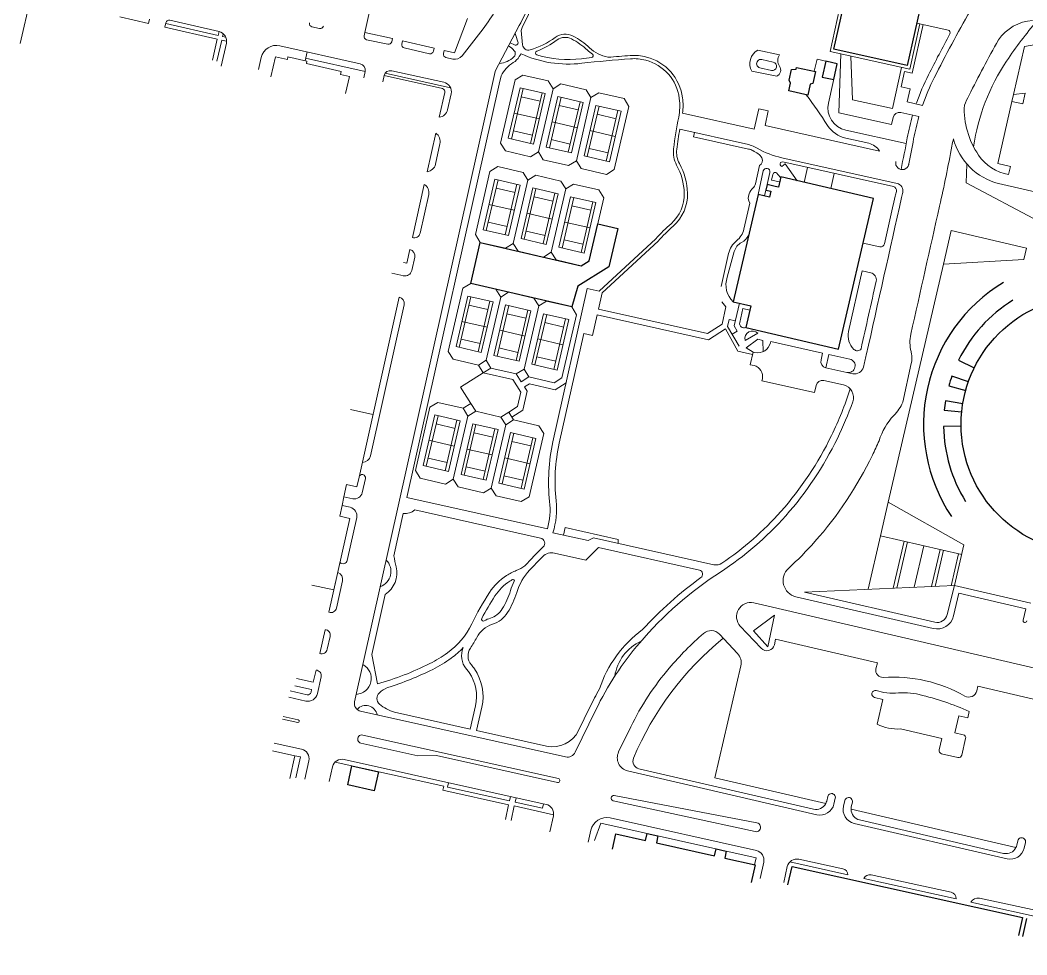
# Model space of a CAD drawing. Header units: feet. Extents: x 2817291 to 2825191, y 230718 to 237492.
# Drawn here: x 2819801 to 2821361, y 230814 to 232262 of the extents above; entities that cross this region are included whole.
import ezdxf

# ---------------------------------------------------------------- set-up
doc = ezdxf.new("R2010")
doc.units = ezdxf.units.FT
doc.layers.add('63', color=7, linetype='Continuous', lineweight=13)

msp = doc.modelspace()

# ---------------------------------------------------------------- linework, layer by layer
at = {"layer": '63'}
for p, q in [((2821055.665, 232213.676), (2821091.769, 232375.526)), ((2820357.262, 232347.017), (2820334.879, 232242.931)), ((2819816.464, 232295.861), (2819800.583, 232226.295)), ((2819999.379, 232257.198), (2819955.288, 232267.263)), ((2820000.945, 232264.057), (2819999.379, 232257.198)), ((2820026.42, 232258.241), (2820024.855, 232251.383)), ((2820026.197, 232257.261), (2820107.521, 232238.697)), ((2820108.863, 232244.576), (2820032.438, 232262.022)), ((2820493.899, 232264.921), (2820473.535, 232211.841)), ((2821238.594, 232247.01), (2821190.109, 232257.826)), ((2820024.855, 232251.383), (2820106.179, 232232.818)), ((2820107.521, 232238.697), (2820108.863, 232244.576)), ((2820252.8, 232251.922), (2820264.558, 232249.238)), ((2820333.76, 232238.032), (2820334.879, 232242.931)), ((2820334.879, 232242.931), (2820377.513, 232233.761)), ((2820485.513, 232207.266), (2820518.117, 232249.084)), ((2820573.978, 232253.765), (2820536.973, 232183.273)), ((2820576.922, 232246.33), (2820579.072, 232252.66)), ((2820579.193, 232224.199), (2820576.922, 232246.33)), ((2821195.014, 232256.731), (2821179.259, 232186.106)), ((2821199.918, 232255.637), (2821183.07, 232180.108)), ((2820106.179, 232232.818), (2820098.798, 232200.484)), ((2820105.656, 232198.918), (2820113.038, 232231.252)), ((2820112.153, 232191.25), (2820120.205, 232226.523)), ((2820113.038, 232231.252), (2820120.579, 232229.53)), ((2820114.38, 232237.131), (2820115.334, 232241.311)), ((2820114.38, 232237.131), (2820119.279, 232236.013)), ((2820370.377, 232225.081), (2820337.541, 232232.015)), ((2820377.513, 232233.761), (2820376.395, 232228.862)), ((2820393.19, 232230.182), (2820392.072, 232225.283)), ((2820442.181, 232218.999), (2820393.19, 232230.182)), ((2820559.937, 232227.019), (2820566.766, 232223.882)), ((2820327.576, 232194.861), (2820203.001, 232222.65)), ((2820242.116, 232199.509), (2820245.18, 232213.241)), ((2820395.853, 232219.266), (2820435.045, 232210.319)), ((2820441.062, 232214.1), (2820442.181, 232218.999)), ((2820457.858, 232215.42), (2820456.739, 232210.521)), ((2820473.535, 232211.841), (2820457.858, 232215.42)), ((2820562.51, 232218.653), (2820557.55, 232222.472)), ((2820567.521, 232213.417), (2820562.51, 232218.653)), ((2820574.055, 232205.781), (2820576.799, 232210.346)), ((2820977.283, 232208.507), (2820943.932, 232215.947)), ((2821179.259, 232186.106), (2821055.665, 232213.676)), ((2821340.127, 232146.998), (2821357.126, 232221.464)), ((2821357.126, 232221.464), (2821374.368, 232224.744)), ((2820174.207, 232204.36), (2820170.05, 232185.723)), ((2820196.119, 232205.65), (2820189.117, 232174.261)), ((2820214.756, 232201.493), (2820196.119, 232205.65)), ((2820215.632, 232205.416), (2820214.756, 232201.493)), ((2820245.059, 232198.852), (2820215.632, 232205.416)), ((2820335.197, 232182.864), (2820242.991, 232203.432)), ((2820244.184, 232194.929), (2820245.059, 232198.852)), ((2820298.134, 232182.894), (2820244.184, 232194.929)), ((2820460.52, 232204.503), (2820471.021, 232202.106)), ((2820949.916, 232201.226), (2820967.572, 232197.287)), ((2821031.331, 232183.064), (2821035.488, 232201.702)), ((2821035.488, 232201.702), (2821066.877, 232194.7)), ((2821066.877, 232194.7), (2821053.311, 232133.883)), ((2821072.34, 232209.957), (2821069.541, 232118.936)), ((2821088.035, 232206.456), (2821090.487, 232138.977)), ((2820297.039, 232177.989), (2820298.134, 232182.894)), ((2820536.828, 232182.877), (2820318.983, 231206.301)), ((2820333.009, 232173.055), (2820335.197, 232182.864)), ((2820366.318, 232180.041), (2820467.514, 232157.467)), ((2820376.621, 232183.921), (2820457.056, 232165.978)), ((2820934.531, 232183.034), (2820973.005, 232175.481)), ((2820964.727, 232184.535), (2820947.071, 232188.474)), ((2821152.285, 232125.192), (2821166.507, 232188.951)), ((2821171.299, 232182.733), (2821166.047, 232159.191)), ((2821183.07, 232180.108), (2821171.299, 232182.733)), ((2820310.772, 232174.926), (2820297.039, 232177.989)), ((2820304.864, 232148.442), (2820310.772, 232174.926)), ((2820362.436, 232166.491), (2820364.624, 232176.3)), ((2820454.868, 232156.169), (2820364.624, 232176.3)), ((2820542.766, 232163.334), (2820545.797, 232176.044)), ((2820545.05, 232071.733), (2820567.758, 232169.635)), ((2820567.758, 232169.635), (2820579.819, 232177.155)), ((2820579.819, 232177.155), (2820618.98, 232168.071)), ((2820618.98, 232168.071), (2820626.499, 232156.01)), ((2820626.499, 232156.01), (2820638.56, 232163.53)), ((2820638.56, 232163.53), (2820677.721, 232154.446)), ((2820399.882, 231522.801), (2820542.766, 232163.334)), ((2820450.144, 232111.915), (2820458.678, 232150.17)), ((2820468.487, 232147.982), (2820463.017, 232123.459)), ((2820557.111, 232079.252), (2820575.277, 232157.574)), ((2820580.172, 232156.439), (2820562.006, 232078.117)), ((2820575.277, 232157.574), (2820614.438, 232148.491)), ((2820609.543, 232149.626), (2820591.377, 232071.304)), ((2820614.438, 232148.491), (2820596.272, 232070.169)), ((2820626.499, 232156.01), (2820603.791, 232058.108)), ((2820603.791, 232058.108), (2820626.499, 232156.01)), ((2820677.721, 232154.446), (2820685.241, 232142.385)), ((2820685.241, 232142.385), (2820697.302, 232149.905)), ((2820697.302, 232149.905), (2820736.463, 232140.822)), ((2821166.047, 232159.191), (2821179.78, 232156.128)), ((2821179.78, 232156.128), (2821175.185, 232135.529)), ((2821358.126, 232149.075), (2821340.127, 232146.998)), ((2821354.323, 232132.418), (2821358.126, 232149.075)), ((2820606.591, 232136.899), (2820577.22, 232143.711)), ((2820615.852, 232065.627), (2820634.019, 232143.949)), ((2820638.914, 232142.814), (2820620.747, 232064.492)), ((2820634.019, 232143.949), (2820673.18, 232134.866)), ((2820668.285, 232136.001), (2820650.118, 232057.679)), ((2820673.18, 232134.866), (2820655.013, 232056.544)), ((2820685.241, 232142.385), (2820662.533, 232044.483)), ((2820662.533, 232044.483), (2820685.241, 232142.385)), ((2820736.463, 232140.822), (2820743.983, 232128.761)), ((2821090.487, 232138.977), (2821152.285, 232125.192)), ((2821175.185, 232135.529), (2821199.067, 232130.202)), ((2821315.747, 232040.199), (2821337.666, 232136.22)), ((2821337.666, 232136.22), (2821340.127, 232146.998)), ((2821337.666, 232136.22), (2821354.323, 232132.418)), ((2820605.355, 232109.33), (2820566.194, 232118.413)), ((2820665.333, 232123.274), (2820635.962, 232130.086)), ((2820674.594, 232052.002), (2820692.76, 232130.324)), ((2820697.656, 232129.189), (2820679.489, 232050.867)), ((2820692.76, 232130.324), (2820731.921, 232121.241)), ((2820727.026, 232122.376), (2820708.86, 232044.054)), ((2820731.921, 232121.241), (2820713.755, 232042.919)), ((2820743.983, 232128.761), (2820721.274, 232030.858)), ((2820938.274, 232093.643), (2820827.233, 232118.413)), ((2820945.276, 232125.032), (2820938.274, 232093.643)), ((2820959.989, 232121.75), (2820945.276, 232125.032)), ((2820954.957, 232099.189), (2820959.989, 232121.75)), ((2821069.541, 232118.936), (2821150.957, 232100.775)), ((2821165.361, 232119.185), (2821193.528, 232112.902)), ((2820664.097, 232095.705), (2820624.936, 232104.788)), ((2820724.074, 232109.649), (2820694.704, 232116.462)), ((2821150.957, 232100.775), (2821153.364, 232111.565)), ((2820444.674, 232087.392), (2820431.326, 232027.557)), ((2820594.329, 232084.031), (2820564.958, 232090.844)), ((2820722.838, 232082.08), (2820683.677, 232091.163)), ((2820924.923, 232070.722), (2820822.862, 232093.489)), ((2820845.469, 232088.446), (2820843.971, 232081.728)), ((2821132.501, 232059.584), (2820954.957, 232099.189)), ((2821079.985, 232091.893), (2821173.675, 232070.994)), ((2820444.199, 232039.101), (2820451.201, 232070.491)), ((2820552.569, 232059.671), (2820545.05, 232071.733)), ((2820596.272, 232070.169), (2820557.111, 232079.252)), ((2820653.07, 232070.407), (2820623.7, 232077.219)), ((2820843.971, 232081.728), (2820929.31, 232062.691)), ((2821080.301, 232079.466), (2821115.614, 232071.589)), ((2820591.73, 232050.588), (2820552.569, 232059.671)), ((2820603.791, 232058.108), (2820591.73, 232050.588)), ((2820611.311, 232046.046), (2820603.791, 232058.108)), ((2820655.013, 232056.544), (2820615.852, 232065.627)), ((2820711.812, 232056.782), (2820682.441, 232063.594)), ((2820650.472, 232036.963), (2820611.311, 232046.046)), ((2820662.533, 232044.483), (2820650.472, 232036.963)), ((2820670.052, 232032.422), (2820662.533, 232044.483)), ((2820713.755, 232042.919), (2820674.594, 232052.002)), ((2821159.694, 232009.24), (2820980.86, 232049.133)), ((2820980.959, 232035.724), (2820985.976, 232039.754)), ((2821153.812, 232004.374), (2820982.49, 232042.591)), ((2820985.976, 232039.754), (2821004.819, 232013.413)), ((2821266.627, 232010.177), (2821267.865, 232039.439)), ((2821335.343, 232035.726), (2821315.747, 232040.199)), ((2820506.022, 231930.157), (2820528.73, 232028.06)), ((2820528.73, 232028.06), (2820540.791, 232035.579)), ((2820540.791, 232035.579), (2820579.952, 232026.496)), ((2820579.952, 232026.496), (2820587.471, 232014.435)), ((2820709.213, 232023.338), (2820670.052, 232032.422)), ((2820721.274, 232030.858), (2820709.213, 232023.338)), ((2820946.295, 232037.279), (2820939.949, 232008.832)), ((2820952.32, 232028.726), (2820944.227, 231992.446)), ((2820958.244, 232007.755), (2820962.419, 232026.473)), ((2820964.917, 232014.59), (2820966.886, 232023.418)), ((2821015.585, 232010.904), (2821020.749, 232034.056)), ((2821056.692, 232001.325), (2821061.944, 232024.867)), ((2821332.435, 232022.988), (2821335.343, 232035.726)), ((2820408.57, 231925.542), (2820426.95, 232007.939)), ((2820518.083, 231937.677), (2820536.249, 232015.999)), ((2820541.144, 232014.863), (2820522.978, 231936.541)), ((2820536.249, 232015.999), (2820575.41, 232006.915)), ((2820570.515, 232008.051), (2820552.349, 231929.729)), ((2820564.763, 231916.532), (2820587.471, 232014.435)), ((2820587.471, 232014.435), (2820564.763, 231916.532)), ((2820587.471, 232014.435), (2820599.532, 232021.954)), ((2820599.532, 232021.954), (2820638.694, 232012.871)), ((2820638.694, 232012.871), (2820646.213, 232000.81)), ((2820646.213, 232000.81), (2820658.274, 232008.329)), ((2820658.274, 232008.329), (2820697.435, 231999.246)), ((2820977.621, 232011.756), (2820964.917, 232014.59)), ((2821379.763, 231950.332), (2821266.627, 232010.177)), ((2821386.442, 231993.135), (2821316.875, 232009.015)), ((2820433.696, 231992.018), (2820420.349, 231932.182)), ((2820567.563, 231995.323), (2820538.192, 232002.136)), ((2820575.41, 232006.915), (2820557.244, 231928.593)), ((2820576.824, 231924.052), (2820594.991, 232002.374)), ((2820599.886, 232001.238), (2820581.719, 231922.916)), ((2820594.991, 232002.374), (2820634.152, 231993.291)), ((2820629.257, 231994.426), (2820611.09, 231916.104)), ((2820634.152, 231993.291), (2820615.985, 231914.968)), ((2820623.505, 231902.907), (2820646.213, 232000.81)), ((2820646.213, 232000.81), (2820623.505, 231902.907)), ((2820697.435, 231999.246), (2820704.954, 231987.185)), ((2820944.227, 231992.446), (2820905.454, 231826.051)), ((2820956.274, 231998.926), (2820954.305, 231990.098)), ((2820566.327, 231967.754), (2820527.166, 231976.838)), ((2820626.305, 231981.699), (2820596.934, 231988.511)), ((2820635.566, 231910.427), (2820653.732, 231988.749)), ((2820658.627, 231987.614), (2820640.461, 231909.291)), ((2820653.732, 231988.749), (2820692.893, 231979.666)), ((2820687.998, 231980.801), (2820669.832, 231902.479)), ((2820692.893, 231979.666), (2820674.727, 231901.344)), ((2820704.954, 231987.185), (2820682.246, 231889.283)), ((2820931.204, 231978.862), (2820922.233, 231938.644)), ((2820625.069, 231954.13), (2820585.908, 231963.213)), ((2820685.046, 231968.074), (2820655.675, 231974.886)), ((2820555.301, 231942.456), (2820525.93, 231949.269)), ((2820683.81, 231940.505), (2820644.649, 231949.588)), ((2820513.541, 231918.096), (2820506.022, 231930.157)), ((2820557.244, 231928.593), (2820518.083, 231937.677)), ((2820614.042, 231928.831), (2820584.672, 231935.644)), ((2821243.48, 231936.298), (2821231.445, 231884.41)), ((2821359.984, 231909.276), (2821243.48, 231936.298)), ((2820552.702, 231909.013), (2820513.541, 231918.096)), ((2820564.763, 231916.532), (2820552.702, 231909.013)), ((2820572.283, 231904.471), (2820564.763, 231916.532)), ((2820615.985, 231914.968), (2820576.824, 231924.052)), ((2820672.784, 231915.206), (2820643.413, 231922.019)), ((2820785.681, 231923.701), (2820697.846, 231842.479)), ((2820789.252, 231920.158), (2820702.511, 231839.949)), ((2821107.225, 231916.949), (2821132.842, 231911.235)), ((2820404.413, 231906.905), (2820399.737, 231885.942)), ((2820611.444, 231895.388), (2820572.283, 231904.471)), ((2820623.505, 231902.907), (2820611.444, 231895.388)), ((2820631.024, 231890.846), (2820623.505, 231902.907)), ((2820674.727, 231901.344), (2820635.566, 231910.427)), ((2820898.329, 231900.728), (2820886.951, 231849.721)), ((2820896.338, 231864.103), (2820907.271, 231903.883)), ((2821355.897, 231891.653), (2821359.984, 231909.276)), ((2820399.737, 231885.942), (2820394.641, 231887.079)), ((2820407.439, 231874.309), (2820412.034, 231894.908)), ((2820670.185, 231881.763), (2820631.024, 231890.846)), ((2820682.246, 231889.283), (2820670.185, 231881.763)), ((2821231.445, 231884.41), (2821145.893, 231515.564)), ((2821231.445, 231884.41), (2821355.897, 231891.653)), ((2820395.335, 231866.209), (2820376.697, 231870.367)), ((2821105.535, 231874.072), (2821084.529, 231779.905)), ((2821118.665, 231871.143), (2821105.535, 231874.072)), ((2820486.72, 231846.94), (2820498.781, 231854.459)), ((2820498.781, 231854.459), (2820537.942, 231845.376)), ((2820464.012, 231749.037), (2820486.72, 231846.94)), ((2820537.942, 231845.376), (2820545.461, 231833.315)), ((2820545.461, 231833.315), (2820557.522, 231840.834)), ((2820557.522, 231840.834), (2820596.683, 231831.751)), ((2820679.286, 231846.619), (2820626.333, 231609.239)), ((2820697.846, 231842.479), (2820679.286, 231846.619)), ((2820702.511, 231839.949), (2820696.828, 231814.473)), ((2820325.797, 231554.479), (2820388.002, 231833.337)), ((2820395.623, 231821.34), (2820343.429, 231587.359)), ((2820476.073, 231756.557), (2820494.239, 231834.879)), ((2820499.134, 231833.743), (2820480.968, 231755.421)), ((2820494.239, 231834.879), (2820533.4, 231825.796)), ((2820525.553, 231814.204), (2820496.182, 231821.016)), ((2820528.505, 231826.931), (2820510.339, 231748.609)), ((2820533.4, 231825.796), (2820515.234, 231747.473)), ((2820522.753, 231735.412), (2820545.461, 231833.315)), ((2820545.461, 231833.315), (2820522.753, 231735.412)), ((2820534.814, 231742.932), (2820552.981, 231821.254)), ((2820552.981, 231821.254), (2820592.142, 231812.171)), ((2820596.683, 231831.751), (2820604.203, 231819.69)), ((2820604.203, 231819.69), (2820616.264, 231827.21)), ((2820616.264, 231827.21), (2820655.425, 231818.126)), ((2820894.338, 231818.212), (2820887.804, 231825.848)), ((2820932.86, 231819.665), (2820905.454, 231826.051)), ((2820915.148, 231823.792), (2820907.286, 231788.551)), ((2820557.876, 231820.119), (2820539.709, 231741.796)), ((2820584.295, 231800.579), (2820554.924, 231807.391)), ((2820587.247, 231813.306), (2820569.08, 231734.984)), ((2820592.142, 231812.171), (2820573.975, 231733.848)), ((2820581.495, 231721.788), (2820604.203, 231819.69)), ((2820604.203, 231819.69), (2820581.495, 231721.788)), ((2820593.556, 231729.307), (2820611.722, 231807.629)), ((2820616.618, 231806.494), (2820598.451, 231728.171)), ((2820611.722, 231807.629), (2820650.883, 231798.546)), ((2820662.945, 231806.065), (2820640.236, 231708.163)), ((2820655.425, 231818.126), (2820662.945, 231806.065)), ((2820687.73, 231773.685), (2820694.859, 231805.645)), ((2820694.859, 231805.645), (2820867.299, 231767.178)), ((2820696.828, 231814.473), (2820865.593, 231776.827)), ((2820888.359, 231791.407), (2820894.338, 231818.212)), ((2820920.5, 231815.474), (2820915.684, 231793.885)), ((2820931.321, 231813.06), (2820920.5, 231815.474)), ((2820925.017, 231786.007), (2820932.86, 231819.665)), ((2820524.317, 231786.635), (2820485.156, 231795.718)), ((2820643.036, 231786.954), (2820613.665, 231793.766)), ((2820645.988, 231799.681), (2820627.822, 231721.359)), ((2820650.883, 231798.546), (2820632.717, 231720.224)), ((2820865.593, 231776.827), (2820888.359, 231791.407)), ((2820896.821, 231787.796), (2820899.228, 231798.586)), ((2820899.228, 231798.586), (2820909.037, 231796.398)), ((2820583.059, 231773.01), (2820543.897, 231782.093)), ((2820636.142, 231607.051), (2820673.997, 231776.748)), ((2820673.997, 231776.748), (2820687.73, 231773.685)), ((2820867.299, 231767.178), (2820893.451, 231783.927)), ((2820893.451, 231783.927), (2820912.639, 231749.72)), ((2820914.674, 231757.041), (2820896.821, 231787.796)), ((2820911.64, 231780.371), (2820903.779, 231775.808)), ((2820907.286, 231788.551), (2820911.64, 231780.371)), ((2820943.905, 231777.293), (2820923.947, 231766.299)), ((2820513.291, 231761.336), (2820483.92, 231768.149)), ((2820641.8, 231759.385), (2820602.639, 231768.468)), ((2820925.464, 231754.634), (2820943.897, 231768.027)), ((2820943.897, 231768.027), (2820951.744, 231766.277)), ((2820951.744, 231766.277), (2820951.948, 231748.726)), ((2820963.296, 231762.67), (2820963.734, 231764.632)), ((2820963.734, 231764.632), (2821044.168, 231746.689)), ((2820471.531, 231736.976), (2820464.012, 231749.037)), ((2820515.234, 231747.473), (2820476.073, 231756.557)), ((2820573.975, 231733.848), (2820534.814, 231742.932)), ((2820572.032, 231747.711), (2820542.661, 231754.524)), ((2820912.639, 231749.72), (2820935.582, 231744.602)), ((2820936.359, 231748.085), (2820925.464, 231754.634)), ((2820931.983, 231728.466), (2820936.359, 231748.085)), ((2820936.359, 231748.085), (2820939.302, 231747.428)), ((2821044.168, 231746.689), (2821041.762, 231735.899)), ((2821049.382, 231723.902), (2821053.978, 231744.501)), ((2821053.978, 231744.501), (2821086.347, 231737.28)), ((2820510.692, 231727.893), (2820471.531, 231736.976)), ((2820522.753, 231735.412), (2820510.692, 231727.893)), ((2820518.212, 231715.832), (2820510.692, 231727.893)), ((2820530.273, 231723.351), (2820522.753, 231735.412)), ((2820632.717, 231720.224), (2820593.556, 231729.307)), ((2820630.774, 231734.086), (2820601.403, 231740.899)), ((2820937.868, 231727.154), (2820931.983, 231728.466)), ((2821181.616, 231730.445), (2821168.269, 231670.609)), ((2820518.212, 231715.832), (2820483.234, 231694.025)), ((2820530.273, 231723.351), (2820518.212, 231715.832)), ((2820564.195, 231705.574), (2820518.212, 231715.832)), ((2820569.434, 231714.268), (2820530.273, 231723.351)), ((2820581.495, 231721.788), (2820569.434, 231714.268)), ((2820576.953, 231702.207), (2820569.434, 231714.268)), ((2820589.014, 231709.726), (2820581.495, 231721.788)), ((2821049.382, 231723.902), (2821090.772, 231714.669)), ((2820576.491, 231685.851), (2820564.195, 231705.574)), ((2820589.014, 231709.726), (2820576.953, 231702.207)), ((2820582.008, 231694.099), (2820589.698, 231698.894)), ((2820628.175, 231700.643), (2820589.014, 231709.726)), ((2820589.698, 231698.894), (2820629.96, 231689.912)), ((2820640.236, 231708.163), (2820628.175, 231700.643)), ((2820629.96, 231689.912), (2820646.65, 231700.318)), ((2820950.168, 231703.816), (2820950.824, 231706.758)), ((2821031.583, 231685.654), (2820950.168, 231703.816)), ((2821033.99, 231696.444), (2821031.583, 231685.654)), ((2821076.497, 231697.259), (2821045.987, 231704.065)), ((2820483.234, 231694.025), (2820499.025, 231668.697)), ((2820571.541, 231663.66), (2820576.491, 231685.851)), ((2820579.544, 231657.99), (2820586.126, 231687.495)), ((2820586.126, 231687.495), (2820582.008, 231694.099)), ((2820435.742, 231662.742), (2820447.803, 231670.261)), ((2820447.803, 231670.261), (2820486.964, 231661.178)), ((2820486.964, 231661.178), (2820499.025, 231668.697)), ((2820499.025, 231668.697), (2820506.545, 231656.636)), ((2820347.394, 231651.298), (2820312.756, 231659.025)), ((2820413.034, 231564.839), (2820435.742, 231662.742)), ((2820425.095, 231572.358), (2820443.262, 231650.68)), ((2820448.157, 231649.545), (2820429.99, 231571.223)), ((2820443.262, 231650.68), (2820482.423, 231641.597)), ((2820494.484, 231649.117), (2820471.775, 231551.214)), ((2820471.775, 231551.214), (2820494.484, 231649.117)), ((2820486.964, 231661.178), (2820494.484, 231649.117)), ((2820494.484, 231649.117), (2820506.545, 231656.636)), ((2820506.545, 231656.636), (2820545.706, 231647.553)), ((2820545.706, 231647.553), (2820557.767, 231655.072)), ((2820557.767, 231655.072), (2820571.541, 231663.66)), ((2820565.286, 231643.011), (2820557.767, 231655.072)), ((2820562.552, 231647.397), (2820579.544, 231657.99)), ((2820474.575, 231630.005), (2820445.205, 231636.818)), ((2820477.527, 231642.733), (2820459.361, 231564.41)), ((2820482.423, 231641.597), (2820464.256, 231563.275)), ((2820483.837, 231558.733), (2820502.003, 231637.056)), ((2820506.898, 231635.92), (2820488.732, 231557.598)), ((2820502.003, 231637.056), (2820541.164, 231627.972)), ((2820553.225, 231635.492), (2820530.517, 231537.589)), ((2820530.517, 231537.589), (2820553.225, 231635.492)), ((2820545.706, 231647.553), (2820553.225, 231635.492)), ((2820553.225, 231635.492), (2820565.286, 231643.011)), ((2820565.286, 231643.011), (2820604.447, 231633.928)), ((2820604.447, 231633.928), (2820611.967, 231621.867)), ((2820533.317, 231616.38), (2820503.946, 231623.193)), ((2820536.269, 231629.108), (2820518.103, 231550.786)), ((2820541.164, 231627.972), (2820522.998, 231549.65)), ((2820542.578, 231545.109), (2820560.745, 231623.431)), ((2820565.64, 231622.295), (2820547.473, 231543.973)), ((2820560.745, 231623.431), (2820599.906, 231614.347)), ((2820611.967, 231621.867), (2820589.259, 231523.964)), ((2820473.339, 231602.436), (2820434.178, 231611.519)), ((2820592.059, 231602.755), (2820562.688, 231609.568)), ((2820595.011, 231615.483), (2820576.844, 231537.161)), ((2820599.906, 231614.347), (2820581.739, 231536.025)), ((2820532.081, 231588.811), (2820492.92, 231597.894)), ((2820464.256, 231563.275), (2820425.095, 231572.358)), ((2820462.313, 231577.138), (2820432.942, 231583.95)), ((2820590.823, 231575.186), (2820551.661, 231584.27)), ((2820420.553, 231552.778), (2820413.034, 231564.839)), ((2820522.998, 231549.65), (2820483.837, 231558.733)), ((2820521.055, 231563.513), (2820491.684, 231570.325)), ((2820579.796, 231549.888), (2820550.425, 231556.701)), ((2820306.223, 231542.79), (2820302.07, 231524.172)), ((2820322.385, 231539.184), (2820306.223, 231542.79)), ((2820325.797, 231554.479), (2820322.385, 231539.184)), ((2820330.713, 231530.358), (2820335.606, 231552.291)), ((2820459.715, 231543.695), (2820420.553, 231552.778)), ((2820471.775, 231551.214), (2820459.715, 231543.695)), ((2820479.295, 231539.153), (2820471.775, 231551.214)), ((2820581.739, 231536.025), (2820542.578, 231545.109)), ((2820302.07, 231524.172), (2820299.589, 231510.46)), ((2820302.07, 231524.172), (2820316.062, 231521.051)), ((2820518.456, 231530.07), (2820479.295, 231539.153)), ((2820530.517, 231537.589), (2820518.456, 231530.07)), ((2820538.037, 231525.528), (2820530.517, 231537.589)), ((2820577.198, 231516.445), (2820538.037, 231525.528)), ((2820589.259, 231523.964), (2820577.198, 231516.445)), ((2820299.589, 231510.46), (2820295.879, 231493.825)), ((2820312.105, 231507.668), (2820299.589, 231510.46)), ((2820617.657, 231474.222), (2820399.882, 231522.801)), ((2821133.857, 231463.675), (2821145.893, 231515.564)), ((2821145.893, 231515.564), (2821263.187, 231449.342)), ((2820295.879, 231493.825), (2820311.49, 231490.342)), ((2820394.412, 231498.279), (2820379.751, 231432.558)), ((2820607.16, 231460.088), (2820412.262, 231503.564)), ((2820279.13, 231345.279), (2820311.49, 231490.342)), ((2820311.49, 231490.342), (2820286.789, 231379.609)), ((2820307.297, 231425.384), (2820322.131, 231491.885)), ((2820680.714, 231456.037), (2820626.354, 231468.163)), ((2820642.459, 231464.571), (2820645.085, 231476.342)), ((2820645.085, 231476.342), (2820727.481, 231457.961)), ((2820688.893, 231460.391), (2820680.714, 231456.037)), ((2820875.727, 231418.714), (2820688.893, 231460.391)), ((2820727.481, 231457.961), (2820727.149, 231451.857)), ((2821153.776, 231382.4), (2821170.648, 231455.142)), ((2821175.543, 231454.007), (2821158.987, 231382.625)), ((2821186.083, 231383.798), (2821200.998, 231448.102)), ((2821263.187, 231449.342), (2821248.613, 231386.505)), ((2820677.093, 231425.953), (2820628.599, 231436.771)), ((2820696.839, 231445.232), (2820677.093, 231425.953)), ((2820853.161, 231410.361), (2820696.839, 231445.232)), ((2821226.453, 231442.198), (2821213.179, 231384.971)), ((2821218.39, 231385.197), (2821231.348, 231441.063)), ((2821254.845, 231435.613), (2821243.402, 231386.28)), ((2820286.789, 231379.609), (2820252.516, 231387.255)), ((2820300.257, 231393.825), (2820290.815, 231351.5)), ((2821016.211, 231376.445), (2821248.613, 231386.505)), ((2821248.613, 231386.505), (2821237.188, 231341.697)), ((2821248.613, 231386.505), (2821367.075, 231359.028)), ((2820366.404, 231372.722), (2820345.617, 231279.536)), ((2821002.698, 231369.262), (2821215.619, 231319.876)), ((2821217.89, 231329.666), (2821016.211, 231376.445)), ((2821246.978, 231339.426), (2821255.153, 231374.671)), ((2821255.153, 231374.671), (2821358.93, 231350.601)), ((2821667.769, 231190.241), (2820937.365, 231359.655)), ((2820937.274, 231316.345), (2820969.768, 231340.791)), ((2820969.768, 231340.791), (2820959.393, 231291.612)), ((2821358.93, 231350.601), (2821354.842, 231332.978)), ((2820916.646, 231323.627), (2820948.933, 231289.307)), ((2820264.835, 231281.194), (2820273.078, 231318.148)), ((2820281.07, 231307.812), (2820276.604, 231287.79)), ((2820912.386, 231281.219), (2820884.195, 231311.186)), ((2820959.393, 231291.612), (2820937.274, 231316.345)), ((2820969.426, 231294.834), (2820971.383, 231303.275)), ((2820971.383, 231303.275), (2821129.007, 231266.715)), ((2820345.617, 231279.536), (2820354.27, 231234.358)), ((2820877.284, 231088.842), (2820917.504, 231262.246)), ((2821129.007, 231266.715), (2821126.892, 231257.597)), ((2820259.092, 231255.45), (2820254.909, 231236.699)), ((2820261.272, 231219.062), (2820267.117, 231245.261)), ((2820252.356, 231225.253), (2820226.06, 231231.119)), ((2820254.909, 231236.699), (2820228.613, 231242.565)), ((2821283.004, 231223.419), (2821284.672, 231230.609)), ((2821284.672, 231230.609), (2821423.694, 231198.363)), ((2820216.792, 231213.539), (2820243.277, 231207.631)), ((2820218.98, 231223.348), (2820245.465, 231217.44)), ((2820251.463, 231221.251), (2820252.356, 231225.253)), ((2821137.531, 231210.057), (2821124.804, 231213.01)), ((2821127.301, 231223.779), (2821139.05, 231221.054)), ((2820498.239, 231164.26), (2820506.311, 231200.442)), ((2820516.12, 231198.254), (2820508.048, 231162.072)), ((2820666.014, 231161.977), (2820683.626, 231198.223)), ((2821128.675, 231171.875), (2821137.531, 231210.057)), ((2820208.047, 231183.568), (2820231.589, 231178.317)), ((2820328.125, 231191.91), (2820645.863, 231121.032)), ((2820380.53, 231190.517), (2820498.239, 231164.26)), ((2820660.794, 231128.236), (2820692.665, 231193.831)), ((2821255.468, 231184.766), (2821249.337, 231158.332)), ((2821269.175, 231181.587), (2821255.468, 231184.766)), ((2821271.445, 231191.377), (2821269.175, 231181.587)), ((2820230.714, 231174.393), (2820207.172, 231179.645)), ((2820746.903, 231167.478), (2820728.082, 231128.742)), ((2820634.763, 231087.556), (2820331.616, 231154.961)), ((2820508.048, 231162.072), (2820616.203, 231137.946)), ((2821228.763, 231149.692), (2821165.126, 231164.453)), ((2821224.675, 231132.07), (2821228.763, 231149.692)), ((2821249.337, 231158.332), (2821262.064, 231155.38)), ((2820194.31, 231142.11), (2820236.559, 231133.018)), ((2820328.78, 231142.207), (2820417.075, 231122.574)), ((2821265.824, 231149.35), (2821259.92, 231123.895)), ((2820191.773, 231130.32), (2820226.161, 231122.919)), ((2820226.161, 231122.919), (2820218.548, 231087.548)), ((2820226.161, 231122.919), (2820235.004, 231121.016)), ((2820235.004, 231121.016), (2820228.025, 231088.593)), ((2820417.075, 231122.574), (2820446.072, 231123.334)), ((2820446.072, 231123.334), (2820633.454, 231081.669)), ((2821253.89, 231120.135), (2821228.435, 231126.039)), ((2820248.124, 231115.108), (2820241.992, 231086.615)), ((2820284.627, 231105.694), (2820279.609, 231083.13)), ((2820457.076, 231075.587), (2820288.639, 231113.038)), ((2820615.572, 231047.552), (2820302.615, 231117.138)), ((2821030.067, 231039.993), (2820759.538, 231102.741)), ((2820741.996, 231099.588), (2821035.315, 231031.554)), ((2821049.14, 231048.981), (2820877.284, 231088.842)), ((2820455.767, 231069.7), (2820457.076, 231075.587)), ((2820464.489, 231081.145), (2820462.962, 231074.278)), ((2820462.962, 231074.278), (2820558.876, 231052.951)), ((2820557.563, 231047.065), (2820455.767, 231069.7)), ((2820558.876, 231052.951), (2820560.408, 231059.817)), ((2820569.238, 231057.854), (2820567.706, 231050.988)), ((2820721.088, 231061.103), (2820942.315, 231019.073)), ((2821052.09, 231059.645), (2821050.484, 231052.722)), ((2821061.782, 231048.054), (2821063.839, 231056.92)), ((2820552.497, 231024.354), (2820557.563, 231047.065)), ((2820561.325, 231022.385), (2820566.393, 231045.102)), ((2820566.393, 231045.102), (2820627.321, 231031.555)), ((2820567.706, 231050.988), (2820610.121, 231041.557)), ((2820610.121, 231041.557), (2820611.648, 231048.424)), ((2820939.504, 231005.287), (2820719.482, 231053.225)), ((2821078.524, 231053.514), (2821076.468, 231044.648)), ((2821088.666, 231043.866), (2821090.272, 231050.789)), ((2820621.562, 231005.037), (2820627.016, 231029.564)), ((2820714.877, 231026.5), (2820941.501, 230976.11)), ((2821343.827, 230980.629), (2821088.227, 231039.915)), ((2820690.673, 230991.73), (2820700.705, 231018.327)), ((2820700.705, 231018.327), (2820941.064, 230964.882)), ((2821092.968, 231018.181), (2821330.002, 230963.202)), ((2821324.754, 230971.641), (2821101.395, 231023.448)), ((2820680.752, 230988.788), (2820684.897, 231007.428)), ((2821346.777, 230991.294), (2821345.171, 230984.37)), ((2821356.469, 230979.703), (2821358.525, 230988.569)), ((2820941.064, 230964.882), (2820938.664, 230954.091)), ((2821075.699, 230947.821), (2821007.382, 230962.583)), ((2820952.945, 230958.122), (2820947.273, 230932.615)), ((2820989.482, 230951.12), (2820984.009, 230926.506)), ((2820993.42, 230958.389), (2821083.427, 230938.376)), ((2821107.953, 230932.922), (2821251.188, 230901.074)), ((2821243.239, 230911.618), (2821119.472, 230938.362)), ((2821620.287, 230830.143), (2821287.296, 230902.098)), ((2821273.752, 230896.057), (2821640.734, 230814.458))]:
    msp.add_line(p, q, dxfattribs=at)
at = {"layer": '63', "lineweight": 25}
for p, q in [((2821061.663, 232217.487), (2821095.579, 232369.527)), ((2821209.365, 232344.145), (2821175.449, 232192.105)), ((2821175.449, 232192.105), (2821061.663, 232217.487)), ((2821049.221, 232198.638), (2821043.751, 232174.116)), ((2821066.877, 232194.7), (2821049.221, 232198.638)), ((2821061.407, 232170.177), (2821066.877, 232194.7)), ((2820992.185, 232169.143), (2820995.905, 232185.818)), ((2820995.905, 232185.818), (2821003.209, 232186.248)), ((2821003.209, 232186.248), (2821003.866, 232189.191)), ((2821003.866, 232189.191), (2821033.293, 232182.627)), ((2821033.293, 232182.627), (2821029.135, 232163.989)), ((2820991.627, 232152.792), (2820994.253, 232164.563)), ((2820994.253, 232164.563), (2820992.185, 232169.143)), ((2821029.135, 232163.989), (2821024.774, 232162.903)), ((2821043.751, 232174.116), (2821061.407, 232170.177)), ((2821021.054, 232146.228), (2820991.627, 232152.792)), ((2821024.774, 232162.903), (2821021.054, 232146.228)), ((2820958.12, 232007.783), (2820956.068, 231998.974)), ((2820970.845, 232004.818), (2820958.12, 232007.783)), ((2820979.388, 232019.339), (2820975.739, 232003.678)), ((2821123.271, 231985.811), (2820979.388, 232019.339)), ((2820944.227, 231992.446), (2820905.469, 231826.116)), ((2820961.845, 231988.34), (2820944.227, 231992.446)), ((2820956.068, 231998.974), (2820963.898, 231997.15)), ((2820963.898, 231997.15), (2820961.845, 231988.34)), ((2820975.739, 232003.678), (2820970.845, 232004.818)), ((2821068.9, 231752.479), (2821123.271, 231985.811)), ((2820682.246, 231889.283), (2820695.644, 231947.045)), ((2820695.644, 231947.045), (2820726.973, 231939.778)), ((2820726.973, 231939.778), (2820713.121, 231880.058)), ((2820498.781, 231854.459), (2820513.541, 231918.096)), ((2820513.541, 231918.096), (2820670.185, 231881.763)), ((2820670.185, 231881.763), (2820682.246, 231889.283)), ((2820713.121, 231880.058), (2820664.877, 231849.98)), ((2820655.425, 231818.126), (2820498.781, 231854.459)), ((2820664.877, 231849.98), (2820655.425, 231818.126)), ((2820905.469, 231826.116), (2820932.875, 231819.73)), ((2820932.875, 231819.73), (2820925.017, 231786.007)), ((2820925.017, 231786.007), (2821068.9, 231752.479)), ((2821254.802, 231735.545), (2821279.167, 231723.601)), ((2821239.816, 231695.989), (2821265.979, 231688.791)), ((2821270.043, 231701.801), (2821244.433, 231710.773)), ((2821261.456, 231668.101), (2821234.676, 231672.478)), ((2821232.789, 231658.015), (2821259.795, 231655.374)), ((2821258.871, 231633.155), (2821231.738, 231632.767)), ((2820308.278, 231077.785), (2820314.822, 231107.217)), ((2820314.822, 231107.217), (2820356.027, 231098.055)), ((2820356.027, 231098.055), (2820349.483, 231068.623)), ((2820349.483, 231068.623), (2820308.278, 231077.785)), ((2820718.577, 230978.318), (2820723.813, 231001.863)), ((2820723.813, 231001.863), (2820769.922, 230991.611)), ((2820769.922, 230991.611), (2820772.322, 231002.402)), ((2820772.322, 231002.402), (2820789, 230998.694)), ((2820789, 230998.694), (2820786.6, 230987.902)), ((2820786.6, 230987.902), (2820876.858, 230967.834)), ((2820876.858, 230967.834), (2820879.257, 230978.625)), ((2820879.257, 230978.625), (2820894.954, 230975.135)), ((2820894.954, 230975.135), (2820892.555, 230964.343)), ((2820892.555, 230964.343), (2820939.645, 230953.873)), ((2820939.645, 230953.873), (2820933.537, 230926.403)), ((2820990.44, 230923.017), (2820996.766, 230951.467)), ((2820996.766, 230951.467), (2821353.871, 230872.065)), ((2821353.871, 230872.065), (2821347.763, 230844.595)), ((2821354.63, 230843.068), (2821360.738, 230870.538))]:
    msp.add_line(p, q, dxfattribs=at)
at = {"layer": '63'}
msp.add_lwpolyline([(2821259.74, 231434.478), (2821133.857, 231463.675), (2821114.612, 231380.704)], dxfattribs=at)
at = {"layer": '63', "lineweight": 25}
msp.add_circle((2821457.844, 231636.005), 198.993, dxfattribs=at)
at = {"layer": '63'}
for centre, radius, start, end in [((2819790.687, 232664.945), 884.655, 332.30326, 337.69611), ((2819790.687, 232664.945), 889.68, 332.39274, 337.69611), ((2820313.475, 232408.638), 259.491, 322.05731, 337.90066), ((2823249.527, 231150.087), 2275.234, 150.31707, 153.28295), ((2820031.319, 232257.123), 5.025, 77.1409, 167.1409), ((2820253.918, 232256.821), 5.025, 167.1409, 257.1409), ((2821374.707, 232191.564), 70.576, 94.26439, 145.42522), ((2821871.244, 231836.833), 651.785, 139.38403, 146.24952), ((2820105.508, 232229.878), 15.075, 347.1409, 77.1409), ((2820265.676, 232254.137), 5.025, 257.1409, 347.1409), ((2820701.957, 232281.766), 140.299, 196.6675, 202.13951), ((2821237.677, 232242.901), 4.21, 331.48971, 77.42488), ((2820338.659, 232236.914), 5.025, 167.1409, 257.1409), ((2820371.496, 232229.98), 5.025, 257.1409, 347.1409), ((2820568.393, 232227.424), 3.897, 245.33013, 22.13951), ((2820554.215, 232338.006), 127.329, 286.77218, 306.49298), ((2820554.215, 232338.006), 132.355, 290.77488, 306.49298), ((2820645.308, 232214.87), 25.838, 61.98657, 126.49298), ((2820645.308, 232214.87), 20.813, 61.98657, 126.49298), ((2820599.497, 232128.761), 118.35, 47.38703, 61.98657), ((2820599.497, 232128.761), 123.375, 47.38703, 61.98657), ((2823249.527, 231150.087), 2285.284, 151.48971, 153.28295), ((2823249.527, 231150.087), 2214.933, 150.7718, 153.28295), ((2820197.749, 232199.108), 24.12, 77.42488, 167.42488), ((2820396.971, 232224.165), 5.025, 167.1409, 257.1409), ((2820436.163, 232215.218), 5.025, 257.1409, 347.1409), ((2820461.638, 232209.402), 5.025, 167.1409, 257.1409), ((2820560.766, 232210.805), 7.242, 313.70546, 21.14431), ((2820650.545, 232370.869), 176.653, 245.32552, 276.6976), ((2820588.528, 232225.157), 9.384, 185.85983, 285.00852), ((2820602.233, 232211.432), 3.022, 110.77488, 253.14246), ((2820724.693, 232264.849), 66.567, 227.38703, 236.0408), ((2820724.693, 232264.849), 61.542, 227.38703, 257.68596), ((2820955.688, 232194.789), 24.204, 119.05842, 209.05842), ((2820325.388, 232185.052), 10.05, 347.42489, 77.42488), ((2820474.21, 232216.079), 14.332, 257.1409, 322.05731), ((2820539.055, 232233.52), 38.665, 276.10822, 313.70546), ((2820590.416, 232153.72), 49.892, 120.91745, 153.41945), ((2820550.902, 232219.698), 27.014, 300.91745, 328.98994), ((2820650.545, 232370.869), 169.618, 253.14246, 276.6976), ((2820856.41, 230617.787), 1595.51, 96.12547, 96.69759), ((2820856.41, 230617.787), 1588.475, 93.96672, 96.6976), ((2820685.84, 232207.158), 2.987, 276.12548, 56.0408), ((2820711.717, 232205.404), 0.696, 257.68596, 275.20746), ((2820856.41, 230617.787), 1593.5, 93.96672, 95.20746), ((2820751.622, 232128.936), 78.723, 75.55089, 93.96672), ((2820751.622, 232128.936), 73.698, 75.55089, 93.96672), ((2820752.493, 232132.318), 70.205, 7.24868, 75.5509), ((2820752.493, 232132.318), 75.23, 7.24868, 75.5509), ((2820948.493, 232194.85), 6.533, 77.42488, 257.42489), ((2820966.15, 232190.911), 6.533, 257.42489, 77.42488), ((2820990.606, 232199.885), 15.87, 147.09295, 214.23786), ((2821600.045, 232018.046), 325.615, 146.24952, 171.49931), ((2820374.433, 232174.111), 10.05, 77.42488, 167.42488), ((2820538.394, 232182.527), 1.604, 152.30326, 167.42489), ((2820968.842, 232185.073), 10.457, 293.45924, 34.23786), ((2820453.773, 232151.264), 15.075, 347.42489, 77.42488), ((2821534.572, 232013.259), 365.352, 153.28295, 160.78369), ((2821534.572, 232013.259), 355.302, 153.28295, 160.78369), ((2820453.773, 232151.264), 5.025, 347.42489, 77.42488), ((2820731.581, 232129.658), 91.286, 348.96136, 7.24867), ((2820731.581, 232129.658), 96.311, 353.29479, 7.24868), ((2820088.357, 231468.644), 1151.419, 33.20599, 36.07782), ((2821087.643, 232126.225), 35.176, 167.42488, 257.42488), ((2821534.572, 232013.259), 295.001, 153.28295, 156.59214), ((2820448.499, 232126.698), 14.874, 276.34953, 347.42489), ((2821163.173, 232109.376), 10.05, 77.42488, 167.42488), ((2821390.732, 232124.704), 127.013, 177.40465, 214.24198), ((2821598.744, 231960.492), 792.224, 168.96136, 172.56394), ((2821534.572, 232013.259), 365.352, 163.81543, 169.46308), ((2821534.572, 232013.259), 355.302, 163.71318, 169.46308), ((2820435.261, 232074.046), 16.331, 347.42489, 54.80502), ((2821598.744, 231960.492), 787.199, 170.27323, 172.56394), ((2821090.342, 232124.474), 46.115, 213.20599, 257.42489), ((2820910.745, 232007.165), 65.119, 60.37297, 77.42488), ((2821109.802, 232045.533), 26.696, 31.75757, 77.42488), ((2818766.14, 232528.203), 2450.564, 348.29156, 349.46308), ((2818766.14, 232528.203), 2460.614, 348.49624, 349.46308), ((2821534.572, 232013.259), 295.001, 167.20408, 169.46308), ((2821342.141, 232104.404), 98.678, 195.16149, 255.16453), ((2820854.298, 232057.655), 41.464, 172.56394, 208.8482), ((2820854.298, 232057.655), 36.439, 172.56394, 208.8482), ((2820923.84, 232038.169), 25.125, 61.16468, 77.42488), ((2820875.368, 231950.128), 125.627, 56.81519, 61.16468), ((2821010.748, 232183.008), 137.171, 240.37297, 257.41527), ((2820934.944, 232041.223), 16.78, 26.95922, 56.81519), ((2818766.14, 232528.203), 2520.915, 347.30946, 349.46308), ((2820429.682, 232042.34), 14.874, 276.34953, 347.42489), ((2820734.155, 231991.473), 100.727, 1.7405, 28.8482), ((2820942.179, 232044.903), 8.664, 298.36327, 26.95922), ((2820981.724, 232039.158), 3.518, 77.42488, 257.42489), ((2821167.685, 232040.968), 10.252, 167.42488, 347.42489), ((2821345.015, 232093.585), 71.709, 214.24198, 259.89677), ((2820734.155, 231991.473), 95.702, 1.7405, 28.8482), ((2820957.37, 232027.6), 5.174, 347.42489, 167.42488), ((2820970.565, 232022.597), 3.769, 40.55499, 167.42488), ((2820923.795, 231982.574), 65.326, 32.36866, 40.55499), ((2820419.179, 231995.256), 14.874, 347.42489, 58.50024), ((2820926.952, 232011.731), 13.316, 315.53409, 347.42489), ((2821157.192, 231998.027), 11.488, 347.49789, 77.42488), ((2820769.084, 231992.535), 60.756, 311.50388, 1.7405), ((2820769.084, 231992.535), 65.781, 311.50388, 1.7405), ((2820944.711, 231986.986), 15.762, 155.71286, 211.02771), ((2820958.504, 231980.763), 30.894, 135.53409, 155.71286), ((2821152.48, 231998.401), 6.12, 347.48253, 77.42488), ((2818766.14, 232528.203), 2450.564, 347.30946, 347.48253), ((2818766.14, 232528.203), 2460.614, 347.30946, 347.49789), ((2934805.082, 206397.824), 116484.048, 167.30946, 167.43255), ((2934805.082, 206397.824), 116494.098, 167.30946, 167.34673), ((2934805.082, 206397.824), 116423.747, 167.30946, 167.4097), ((2821013.482, 231716.331), 308.052, 131.50388, 137.68811), ((2820411.471, 231934.163), 9.095, 251.39931, 347.42489), ((2821013.482, 231716.331), 303.027, 131.50388, 137.72883), ((2820890.774, 231945.662), 32.232, 308.84479, 347.42489), ((2820934.126, 231891.829), 36.886, 128.84479, 166.03876), ((2820928.773, 231897.973), 22.3, 117.08748, 164.63218), ((2820907.55, 231939.468), 24.308, 297.08749, 334.01198), ((2821134.187, 231917.263), 6.177, 257.42489, 347.34674), ((2820402.225, 231897.096), 10.05, 347.42489, 77.42488), ((2820397.139, 231876.606), 10.553, 254.69548, 347.42489), ((2821116.222, 231860.193), 11.219, 347.37606, 77.42488), ((2820931.062, 231852.304), 36.674, 161.2328, 225.71235), ((2934805.082, 206397.824), 116494.098, 167.37605, 167.42886), ((2820385.814, 231823.528), 10.05, 347.42489, 77.42488), ((2820922.41, 231792.385), 6.891, 167.42488, 292.23231), ((2820935.542, 231768.861), 11.875, 45.23809, 192.45901), ((2821113.29, 231773.489), 29.468, 167.42488, 225.92254), ((2821237.097, 231763.101), 57.582, 167.4097, 194.23597), ((2820943.678, 231767.046), 20.1, 257.42489, 347.42489), ((2821097.977, 231757.674), 7.455, 225.92254, 320.79756), ((2820535.072, 231872.045), 591.017, 345.58459, 347.43255), ((2821138.914, 231738.191), 43.712, 10.04475, 14.23596), ((2821143.361, 231738.978), 39.196, 347.42489, 10.04475), ((2820934.149, 231710.478), 17.085, 347.42489, 77.42488), ((2821051.571, 231733.711), 10.05, 167.42488, 257.42488), ((2821084.05, 231726.981), 10.553, 257.42489, 77.42488), ((2821093.839, 231728.418), 14.087, 257.42489, 345.5846), ((2821043.799, 231694.256), 10.05, 77.42488, 167.42488), ((2821072.166, 231677.844), 19.892, 340.12116, 77.42488), ((2820535.072, 231872.045), 580.967, 334.16887, 341.84071), ((2820535.072, 231872.045), 591.017, 334.16887, 340.12116), ((2821116.855, 231690.257), 55.04, 313.02257, 339.08596), ((2821230.801, 231579.614), 103.888, 137.33646, 162.51649), ((2820593.107, 231843.951), 516.49, 318.43959, 334.16887), ((2820904.453, 231547.199), 284.956, 167.42488, 186.14527), ((2820904.453, 231547.199), 274.906, 167.42488, 186.14527), ((2820593.107, 231843.951), 526.54, 318.43959, 334.16887), ((2820535.072, 231872.045), 651.318, 334.16887, 336.35532), ((2820330.735, 231590.191), 13.005, 270.55824, 347.42489), ((2820593.107, 231843.951), 586.841, 318.43959, 334.16887), ((2820330.701, 231553.385), 5.025, 347.42489, 167.42488), ((2820318.734, 231533.03), 12.274, 257.42489, 347.42489), ((2820508.352, 231504.551), 113.435, 344.49217, 6.14526), ((2820508.352, 231504.551), 123.485, 342.86195, 6.14527), ((2820309.226, 231494.764), 13.222, 347.42489, 77.42488), ((2820397.754, 231519.777), 21.756, 261.1625, 311.82455), ((2820615.658, 231823.957), 496.402, 302.964, 318.43959), ((2820615.658, 231823.957), 486.352, 304.06378, 318.43959), ((2821497.284, 230557.366), 1255.178, 134.90891, 136.7614), ((2820605.381, 231452.11), 8.174, 314.90891, 77.42488), ((2820560.352, 231491.691), 68.001, 315.07984, 319.95792), ((2820615.658, 231823.957), 556.703, 312.42593, 318.43959), ((2820709.006, 231491.293), 334.453, 190.11455, 193.13505), ((2821497.284, 230557.366), 1245.128, 135.41219, 136.7614), ((2820624.369, 231417.811), 19.426, 77.42488, 135.41219), ((2820300.906, 231426.81), 6.548, 225.0879, 347.42489), ((2820350.24, 231408.249), 25.033, 289.95448, 44.89529), ((2820344.218, 231406.169), 40.136, 303.55736, 13.13505), ((2820541.193, 231476.708), 72.646, 292.92202, 305.01595), ((2820879.182, 231434.203), 15.87, 257.42489, 304.06378), ((2820289.722, 231396.175), 10.794, 347.42489, 73.47439), ((2820601.35, 231327.76), 87.754, 122.40047, 146.79222), ((2820609.827, 231314.402), 103.575, 112.92202, 122.40047), ((2820654.381, 231349.974), 88.1, 136.7614, 163.03723), ((2821199.951, 230922.987), 577.444, 122.964, 139.51771), ((2820851.767, 231404.112), 6.402, 305.8927, 77.42488), ((2821008.474, 231394.16), 25.559, 132.42593, 256.94139), ((2820601.35, 231327.76), 77.704, 122.40047, 146.79222), ((2820609.827, 231314.402), 93.524, 119.57881, 122.40047), ((2820654.381, 231349.974), 98.15, 153.82616, 163.03723), ((2820564.595, 231394.094), 1.89, 333.83104, 119.57881), ((2821199.951, 230922.987), 587.494, 125.8927, 137.72405), ((2820876.012, 231147.973), 416.026, 146.79222, 154.46081), ((2820876.012, 231147.973), 405.975, 146.79222, 152.46995), ((2820447.332, 231413.128), 118.317, 327.86027, 343.03723), ((2820447.332, 231413.128), 128.367, 327.86027, 343.03723), ((2820932.459, 231338.504), 21.712, 76.94139, 223.25132), ((2820282.306, 231353.398), 8.718, 248.63477, 347.42489), ((2820518.903, 231368.162), 33.792, 287.87016, 327.86027), ((2820518.903, 231368.162), 43.842, 287.87016, 327.86027), ((2821221.523, 231345.33), 26.13, 256.94139, 346.94139), ((2821221.523, 231345.33), 16.08, 256.94139, 346.94139), ((2820394.358, 231378.114), 117.786, 305.50951, 334.46081), ((2820545.106, 231286.892), 41.548, 107.87016, 152.50994), ((2820518.485, 231334.328), 2.797, 152.46995, 299.30102), ((2820545.106, 231286.892), 51.598, 107.87016, 119.30102), ((2821357.779, 231332.297), 3.015, 166.94139, 346.94139), ((2820272.781, 231309.661), 8.492, 347.42489, 87.99493), ((2820370.492, 231377.752), 155.291, 325.46993, 332.50994), ((2820874.475, 231168.439), 185.353, 126.10386, 161.81166), ((2821199.951, 230922.987), 517.143, 131.15067, 139.51771), ((2820871.3, 231299.055), 17.705, 43.25132, 131.15067), ((2820394.358, 231378.114), 127.837, 305.50951, 316.64291), ((2820516.041, 231277.606), 31.433, 156.08398, 220.66433), ((2821133.688, 230979.545), 490.326, 139.51771, 154.08566), ((2820792.628, 231235.662), 71.249, 114.62472, 171.56971), ((2821191.977, 230933.996), 478.143, 129.14051, 157.21596), ((2820957.7, 231297.554), 12.037, 223.25132, 346.94139), ((2820267.766, 231289.762), 9.055, 251.11644, 347.42489), ((2820340.511, 231453.579), 210.493, 296.7942, 305.50951), ((2820516.041, 231277.606), 21.383, 145.46993, 220.66433), ((2820897.219, 231266.951), 20.824, 346.94139, 43.25132), ((2820320.265, 231242.458), 24.528, 273.08372, 61.76605), ((2820237.318, 231657.917), 439.409, 285.4357, 296.7942), ((2820340.511, 231453.579), 220.543, 296.7942, 305.50951), ((2820443.778, 231215.528), 73.883, 34.5743, 40.66433), ((2821133.688, 230979.545), 430.025, 139.51771, 154.08566), ((2820258.95, 231247.083), 8.368, 347.42489, 89.02451), ((2820237.318, 231657.917), 449.459, 287.12734, 296.7942), ((2820443.778, 231215.528), 63.833, 34.5743, 40.66433), ((2820442.531, 231214.669), 65.347, 347.42489, 34.5743), ((2820442.531, 231214.669), 75.397, 347.42489, 34.5743), ((2821137.485, 231255.14), 10.874, 166.94139, 273.82661), ((2821153.252, 231019.408), 225.384, 60.38993, 93.82661), ((2820390.859, 231182.536), 50.508, 114.78849, 131.62169), ((2820246.559, 231222.345), 15.075, 257.42489, 347.42489), ((2820246.559, 231222.345), 5.025, 257.42489, 347.42489), ((2820365.029, 231211.606), 11.62, 131.62169, 229.70912), ((2821133.688, 230979.545), 500.376, 150.45347, 154.08565), ((2821126.053, 231218.394), 5.528, 76.94139, 256.94139), ((2821151.653, 231275.39), 55.778, 256.94139, 275.86603), ((2821168.755, 231108.931), 111.557, 76.94139, 95.86603), ((2821099.935, 230812.225), 416.14, 65.66029, 76.94139), ((2821270.802, 231226.25), 12.526, 240.38993, 346.94139), ((2820330.749, 231203.677), 12.056, 167.42488, 257.42488), ((2820336.463, 231183.222), 17.606, 9.66552, 140.19331), ((2820397.021, 231249.342), 61.093, 229.70913, 254.33975), ((2820231.151, 231176.355), 2.01, 257.42489, 77.42488), ((2821159.793, 231231.474), 67.233, 242.42956, 274.54953), ((2820330.198, 231148.584), 6.533, 77.46414, 257.46415), ((2820625.911, 231181.463), 44.587, 257.42489, 334.08566), ((2821260.929, 231150.485), 5.025, 346.94139, 76.94139), ((2820233.387, 231118.28), 15.075, 347.85391, 77.85391), ((2820648.773, 231134.076), 13.365, 257.42489, 334.08566), ((2820746.664, 231119.713), 20.659, 154.08566, 256.94139), ((2820762.263, 231114.49), 12.061, 157.21596, 256.94139), ((2821229.57, 231130.934), 5.025, 166.94139, 256.94139), ((2821255.025, 231125.03), 5.025, 256.94139, 346.94139), ((2820299.342, 231102.422), 15.075, 77.46414, 167.46414), ((2820634.108, 231084.612), 3.015, 257.46414, 77.46414), ((2820720.337, 231057.153), 4.02, 79.24283, 257.70863), ((2821057.964, 231058.283), 6.03, 346.94139, 166.94139), ((2821084.398, 231052.151), 6.03, 346.94139, 166.94139), ((2820612.3, 231032.836), 15.075, 347.46415, 77.46414), ((2821033.911, 231056.566), 17.013, 256.94139, 333.52355), ((2821040.298, 231053.038), 22.054, 256.94139, 346.94139), ((2821033.911, 231056.566), 17.013, 333.52355, 346.94139), ((2821097.952, 231039.665), 22.054, 166.94139, 256.94139), ((2821105.24, 231040.021), 17.013, 166.94139, 180.35923), ((2820709.423, 231001.974), 25.125, 77.46414, 167.46414), ((2821105.24, 231040.021), 17.013, 180.35923, 256.94139), ((2820941.002, 231012.161), 7.035, 257.70863, 79.24283), ((2821352.651, 230989.931), 6.03, 346.94139, 166.94139), ((2821328.598, 230988.214), 17.013, 256.94139, 333.52355), ((2821334.985, 230984.686), 22.054, 256.94139, 346.94139), ((2821328.598, 230988.214), 17.013, 333.52355, 346.94139), ((2820938.229, 230961.394), 15.075, 347.46415, 77.46414), ((2821004.198, 230947.848), 15.075, 77.80672, 167.46414), ((2821073.63, 230938.244), 9.797, 0.76904, 77.80672), ((2821117.261, 230928.129), 10.469, 77.80672, 152.75366), ((2821241.031, 230901.685), 10.175, 356.555, 77.46414), ((2821284.698, 230889.718), 12.649, 77.46414, 149.92726)]:
    msp.add_arc(centre, radius, start, end, dxfattribs=at)
at = {"layer": '63', "lineweight": 25}
for radius, start, end in [(257.284, 121.23238, 213.68674), (226.129, 121.67426, 153.88386), (226.129, 160.69233, 164.61729), (226.129, 170.71811, 174.41439), (226.129, 180.82059, 211.84399)]:
    msp.add_arc((2821457.844, 231636.005), radius, start, end, dxfattribs=at)

doc.saveas('drawing.dxf')
